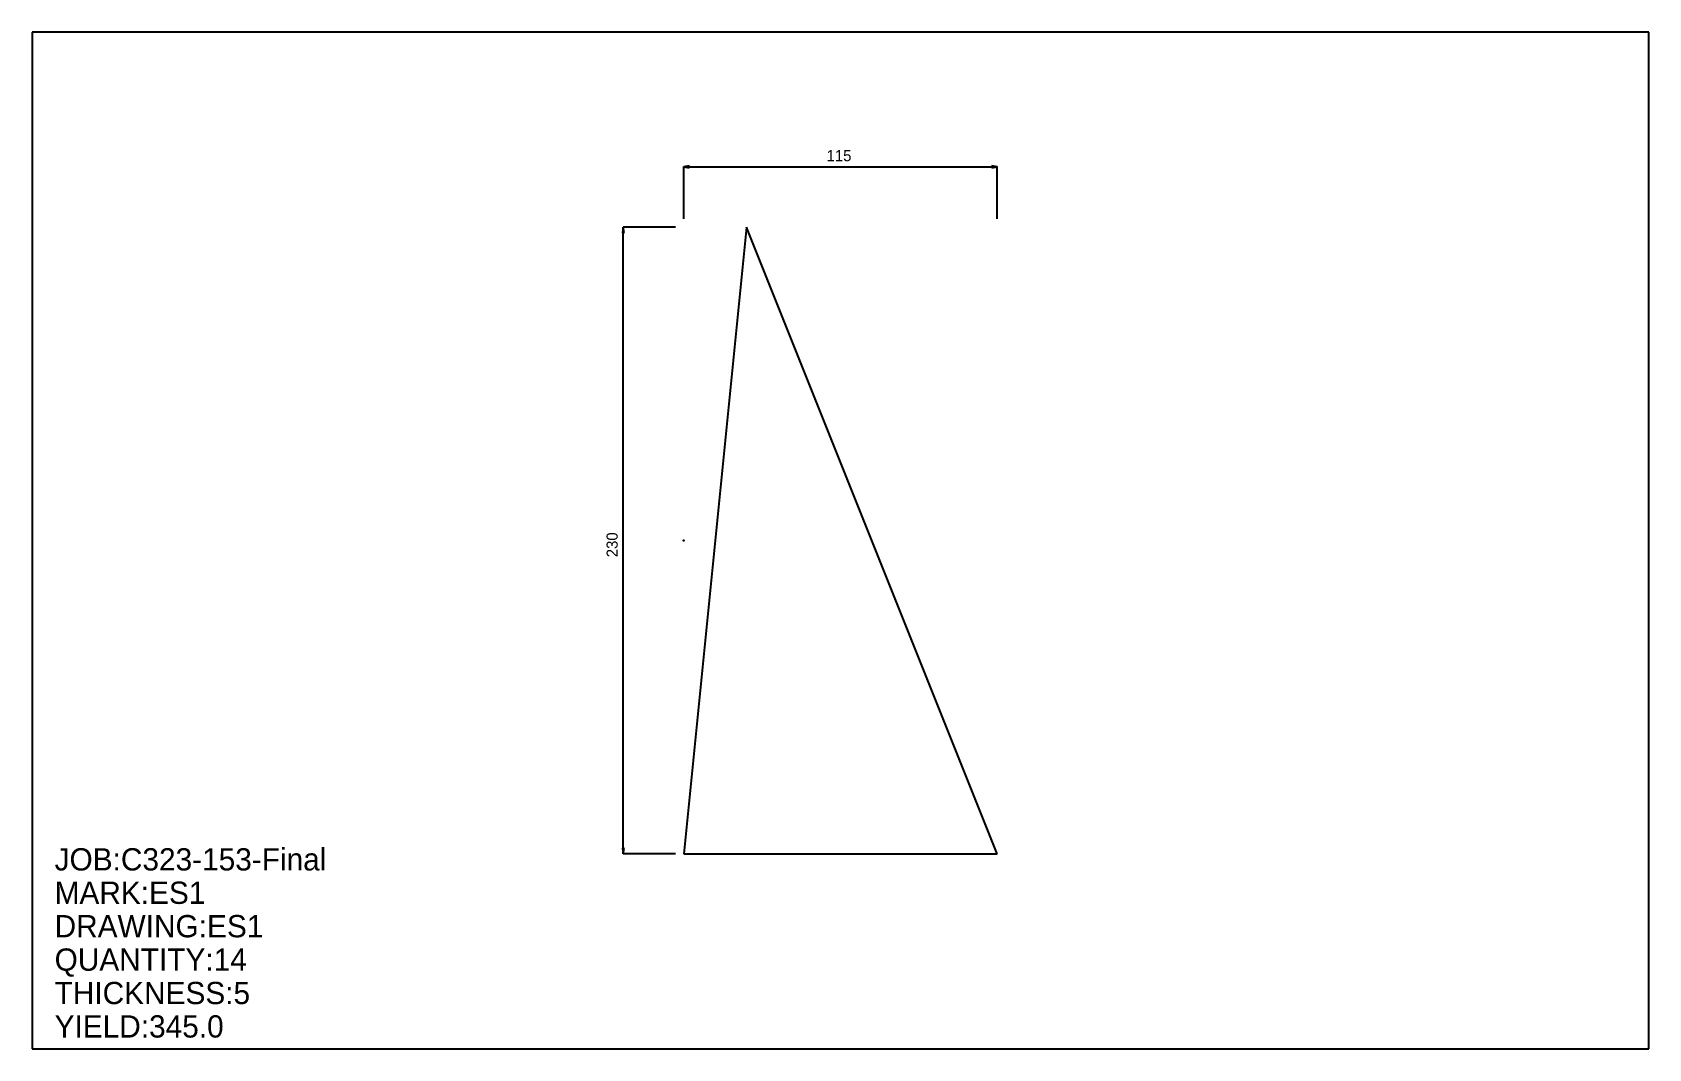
# Model space of a CAD drawing. Extents: x 0 to 593, y 0 to 373.
import ezdxf

# ---------------------------------------------------------------- set-up
doc = ezdxf.new("R2010")
doc.units = 0
doc.header["$LTSCALE"] = 0.125
for name, color, linetype in [('2', 7, 'CONTINUOUS'), ('3', 1, 'CONTINUOUS'), ('5', 7, 'CONTINUOUS'), ('6', 4, 'CONTINUOUS')]:
    doc.layers.add(name, color=color, linetype=linetype)

# ---------------------------------------------------------------- blocks, each defined once
blk = doc.blocks.new('ARROW')
at = {"layer": '2', "linetype": 'CONTINUOUS'}
for p, q in [((0, 0), (-1, 0.166667)), ((-1, 0.166667), (-1, -0.166667)), ((-1, -0.166667), (0, 0))]:
    blk.add_line(p, q, dxfattribs=at)
blk = doc.blocks.new('PLATE')
at = {"layer": '3', "linetype": 'CONTINUOUS'}
for p, q in [((23, 0), (0, -230)), ((115, -230), (23, 0)), ((23, 0), (23, 0)), ((0, -230), (115, -230))]:
    blk.add_line(p, q, dxfattribs=at)
at = {"layer": '5', "linetype": 'CONTINUOUS'}
for p, q in [((-0.1, -115), (0.1, -115)), ((0, -115.1), (0, -114.9))]:
    blk.add_line(p, q, dxfattribs=at)
blk.add_circle((0, -115), 0.1, dxfattribs=at)
at = {"layer": '6', "linetype": 'CONTINUOUS'}
for p, q in [((0, 3.066667), (0, 22.233335)), ((0, 22.183336), (115, 22.183336)), ((115, 3.066667), (115, 22.233335)), ((-3.066649, 0), (-22.233318, 0.000002)), ((-22.183336, -230), (-22.183319, 0.000002)), ((-3.066667, -230), (-22.233335, -230))]:
    blk.add_line(p, q, dxfattribs=at)
at = {"layer": '6', "xscale": 2.044444, "yscale": 2.044444, "zscale": 2.044444}
for p, rotation in [((0, 22.183336), 180), ((-22.183319, 0.000002), 90), ((-22.183336, -230), 270)]:
    blk.add_blockref('ARROW', p, dxfattribs=dict(at, rotation=rotation))
blk.add_blockref('ARROW', (115, 22.183336), dxfattribs=at)
at = {"layer": '5'}
blk.add_text('ZERO', height=0.015, dxfattribs=at).set_placement((0, -115))
at = {"layer": '6'}
blk.add_text('115', height=4.089, dxfattribs=at).set_placement((52.388889, 24.227781))
blk.add_text('230', height=4.089, rotation=90, dxfattribs=at).set_placement((-24.227772, -121.13333))

msp = doc.modelspace()

# ---------------------------------------------------------------- linework, layer by layer
at = {"layer": '5', "linetype": 'CONTINUOUS'}
for p, q in [((592.88898, 373.11111), (0, 373.11111)), ((0, 373.11111), (0, 0)), ((592.88898, 0), (592.88898, 373.11111)), ((0, 0), (592.88898, 0))]:
    msp.add_line(p, q, dxfattribs=at)

# ---------------------------------------------------------------- block references
at = {"layer": '2'}
msp.add_blockref('PLATE', (238.94449, 301.55554), dxfattribs=at)

# ---------------------------------------------------------------- texts
at = {"layer": '5'}
for s, p in [('JOB:C323-153-Final', (8.177777, 65.422218)), ('MARK:ES1', (8.177777, 53.155552)), ('DRAWING:ES1', (8.177777, 40.888885)), ('QUANTITY:14', (8.177777, 28.622221)), ('THICKNESS:5', (8.177777, 16.355555)), ('YIELD:345.0', (8.177777, 4.088889))]:
    msp.add_text(s, height=8.178, dxfattribs=at).set_placement(p)

doc.saveas('drawing.dxf')
